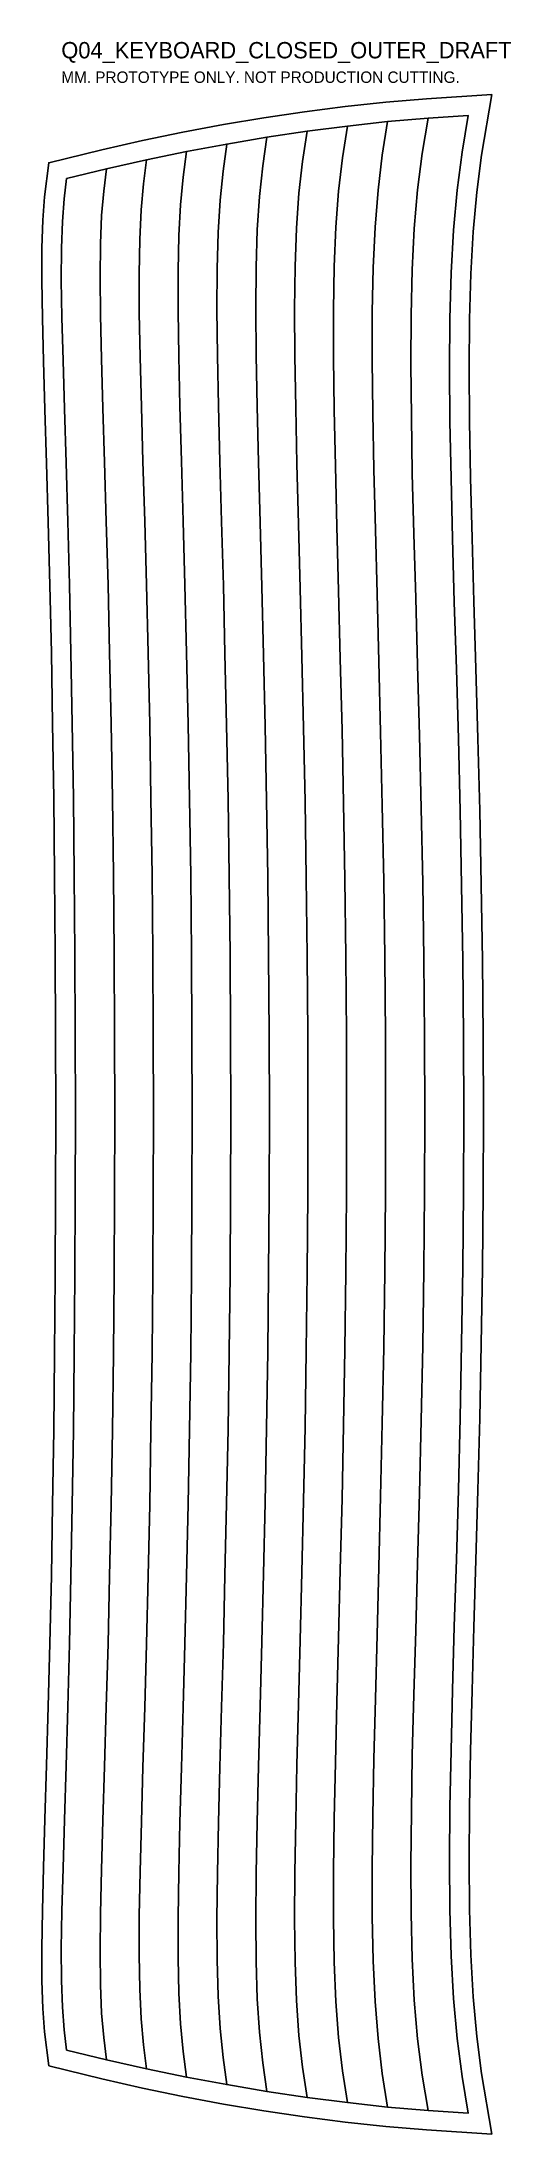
# Model space of a CAD drawing. Header units: millimetres. Extents: x -21 to 267, y -624 to 656.
import ezdxf

# ---------------------------------------------------------------- set-up
doc = ezdxf.new("R2010")
doc.units = ezdxf.units.MM
for name, color, linetype in [('CUT_DRAFT', 1, 'Continuous'), ('GRID_REFERENCE', 8, 'Continuous'), ('SEAM', 5, 'Continuous'), ('TEXT', 7, 'Continuous')]:
    doc.layers.add(name, color=color, linetype=linetype)

msp = doc.modelspace()

# ---------------------------------------------------------------- linework, layer by layer
at = {"layer": 'CUT_DRAFT'}
msp.add_lwpolyline([(-16.3, -581.9), (-18.8, -561), (-19.9, -546.7), (-20.5, -529.8), (-20.6, -510), (-20.2, -486.9), (-19.5, -460.6), (-18.7, -430.9), (-17.7, -398), (-16.6, -362.1), (-15.6, -323.5), (-14.7, -282.2), (-13.9, -238.7), (-13.2, -193.3), (-12.7, -146.4), (-12.3, -98.3), (-12.1, -49.3), (-12, 0), (-12.1, 49.3), (-12.3, 98.3), (-12.7, 146.4), (-13.2, 193.3), (-13.9, 238.7), (-14.7, 282.2), (-15.6, 323.5), (-16.6, 362.1), (-17.7, 398), (-18.7, 430.9), (-19.5, 460.6), (-20.2, 486.9), (-20.6, 510), (-20.5, 529.8), (-19.9, 546.7), (-18.8, 561), (-16.3, 581.9), (16.3, 589.8), (41.1, 595.4), (65.8, 600.5), (90.6, 605.2), (115.4, 609.3), (140.3, 613.1), (165.2, 616.2), (190.1, 618.9), (215, 621), (254.9, 623.6), (248.6, 586.5), (245.7, 563.8), (243.6, 539.7), (242.1, 514), (241.3, 486.2), (241.1, 456.1), (241.3, 423.8), (242, 389.2), (242.9, 352.4), (244, 313.5), (245.2, 272.6), (246.5, 229.9), (247.6, 185.8), (248.5, 140.5), (249.3, 94.2), (249.7, 47.2), (249.9, 0), (249.7, -47.2), (249.3, -94.2), (248.5, -140.5), (247.6, -185.8), (246.5, -229.9), (245.2, -272.6), (244, -313.5), (242.9, -352.4), (242, -389.2), (241.3, -423.8), (241.1, -456.1), (241.3, -486.2), (242.1, -514), (243.6, -539.7), (245.7, -563.8), (248.6, -586.5), (254.9, -623.6), (215, -621), (190.1, -618.9), (165.2, -616.2), (140.3, -613.1), (115.4, -609.3), (90.6, -605.2), (65.8, -600.5), (41.1, -595.4), (16.3, -589.8), (-16.3, -581.9)], close=True, dxfattribs=at)
at = {"layer": 'GRID_REFERENCE'}
for points in [[(166.6, -604.3), (163.5, -584.9), (161.1, -564.5), (159.5, -542.5), (158.5, -518.4), (158, -491.8), (158.1, -462.7), (158.5, -430.8), (159.2, -396.4), (160.1, -359.4), (161.2, -320.1), (162.2, -278.6), (163.3, -235.2), (164.2, -190.2), (165, -143.8), (165.6, -96.5), (166, -48.4), (166.1, 0), (166, 48.4), (165.6, 96.5), (165, 143.8), (164.2, 190.2), (163.3, 235.2), (162.2, 278.6), (161.2, 320.1), (160.1, 359.4), (159.2, 396.4), (158.5, 430.8), (158.1, 462.7), (158, 491.8), (158.5, 518.4), (159.5, 542.5), (161.1, 564.5), (163.5, 584.9), (166.6, 604.3)], [(191.2, -607), (187.9, -586.6), (185.3, -565.2), (183.5, -542.4), (182.3, -517.7), (181.8, -490.6), (181.7, -461.1), (182.1, -429), (182.8, -394.4), (183.7, -357.4), (184.7, -318.2), (185.8, -276.8), (186.9, -233.6), (187.9, -188.9), (188.8, -142.8), (189.4, -95.8), (189.8, -48), (189.9, 0), (189.8, 48), (189.4, 95.8), (188.8, 142.8), (187.9, 188.9), (186.9, 233.6), (185.8, 276.8), (184.7, 318.2), (183.7, 357.4), (182.8, 394.4), (182.1, 429), (181.7, 461.1), (181.8, 490.6), (182.3, 517.7), (183.5, 542.4), (185.3, 565.2), (187.9, 586.6), (191.2, 607)], [(215.9, -609.1), (212.3, -587.6), (209.5, -565.4), (207.5, -541.7), (206.2, -516.3), (205.5, -488.7), (205.4, -458.8), (205.7, -426.5), (206.3, -391.8), (207.3, -354.9), (208.4, -315.7), (209.5, -274.6), (210.7, -231.7), (211.8, -187.3), (212.7, -141.6), (213.4, -94.9), (213.8, -47.6), (213.9, 0), (213.8, 47.6), (213.4, 94.9), (212.7, 141.6), (211.8, 187.3), (210.7, 231.7), (209.5, 274.6), (208.4, 315.7), (207.3, 354.9), (206.3, 391.8), (205.7, 426.5), (205.4, 458.8), (205.5, 488.7), (206.2, 516.3), (207.5, 541.7), (209.5, 565.4), (212.3, 587.6), (215.9, 609.1)], [(240.5, -610.7), (236.8, -588.3), (233.8, -565.1), (231.6, -540.6), (230.1, -514.5), (229.3, -486.4), (229.1, -456.1), (229.3, -423.7), (230, -389), (230.9, -352.1), (232, -313.1), (233.3, -272.2), (234.5, -229.6), (235.6, -185.5), (236.5, -140.2), (237.3, -94), (237.7, -47.2), (237.9, 0), (237.7, 47.2), (237.3, 94), (236.5, 140.2), (235.6, 185.5), (234.5, 229.6), (233.3, 272.2), (232, 313.1), (230.9, 352.1), (230, 389), (229.3, 423.7), (229.1, 456.1), (229.3, 486.4), (230.1, 514.5), (231.6, 540.6), (233.8, 565.1), (236.8, 588.3), (240.5, 610.7)], [(68.1, -588.7), (66, -573.1), (64.4, -556.2), (63.4, -537.3), (62.9, -515.7), (62.9, -491.2), (63.3, -463.7), (64, -433), (65, -399.3), (66, -362.8), (67.1, -323.7), (68.1, -282.1), (69.1, -238.4), (69.9, -193), (70.6, -146), (71.1, -98), (71.4, -49.2), (71.5, 0), (71.4, 49.2), (71.1, 98), (70.6, 146), (69.9, 193), (69.1, 238.4), (68.1, 282.1), (67.1, 323.7), (66, 362.8), (65, 399.3), (64, 433), (63.3, 463.7), (62.9, 491.2), (62.9, 515.7), (63.4, 537.3), (64.4, 556.2), (66, 573.1), (68.1, 588.7)], [(92.7, -593.3), (90.4, -576.7), (88.6, -559), (87.4, -539.3), (86.8, -517.1), (86.7, -492.1), (87, -464.1), (87.6, -433.1), (88.5, -399.2), (89.5, -362.5), (90.6, -323.3), (91.6, -281.7), (92.6, -238), (93.5, -192.6), (94.2, -145.7), (94.7, -97.8), (95, -49.1), (95.1, 0), (95, 49.1), (94.7, 97.8), (94.2, 145.7), (93.5, 192.6), (92.6, 238), (91.6, 281.7), (90.6, 323.3), (89.5, 362.5), (88.5, 399.2), (87.6, 433.1), (87, 464.1), (86.7, 492.1), (86.8, 517.1), (87.4, 539.3), (88.6, 559), (90.4, 576.7), (92.7, 593.3)], [(117.3, -597.5), (114.7, -579.9), (112.8, -561.3), (111.4, -540.8), (110.7, -518), (110.5, -492.5), (110.7, -464.1), (111.3, -432.8), (112.1, -398.7), (113.1, -361.9), (114.1, -322.6), (115.2, -281), (116.2, -237.4), (117, -192), (117.8, -145.3), (118.3, -97.4), (118.6, -48.9), (118.8, 0), (118.6, 48.9), (118.3, 97.4), (117.8, 145.3), (117, 192), (116.2, 237.4), (115.2, 281), (114.1, 322.6), (113.1, 361.9), (112.1, 398.7), (111.3, 432.8), (110.7, 464.1), (110.5, 492.5), (110.7, 518), (111.4, 540.8), (112.8, 561.3), (114.7, 579.9), (117.3, 597.5)], [(141.9, -601.2), (139.1, -582.7), (136.9, -563.2), (135.4, -541.9), (134.6, -518.4), (134.2, -492.4), (134.4, -463.6), (134.9, -432.1), (135.6, -397.8), (136.6, -360.9), (137.6, -321.5), (138.7, -280), (139.7, -236.4), (140.6, -191.2), (141.4, -144.6), (141.9, -97), (142.3, -48.7), (142.4, 0), (142.3, 48.7), (141.9, 97), (141.4, 144.6), (140.6, 191.2), (139.7, 236.4), (138.7, 280), (137.6, 321.5), (136.6, 360.9), (135.6, 397.8), (134.9, 432.1), (134.4, 463.6), (134.2, 492.4), (134.6, 518.4), (135.4, 541.9), (136.9, 563.2), (139.1, 582.7), (141.9, 601.2)], [(19.1, -578.1), (17.4, -564.5), (16.1, -549.6), (15.4, -532.3), (15.2, -512), (15.4, -488.6), (16, -461.9), (16.8, -431.9), (17.9, -398.7), (18.9, -362.6), (20, -323.7), (21, -282.4), (21.9, -238.8), (22.7, -193.3), (23.3, -146.4), (23.7, -98.2), (24, -49.3), (24.1, 0), (24, 49.3), (23.7, 98.2), (23.3, 146.4), (22.7, 193.3), (21.9, 238.8), (21, 282.4), (20, 323.7), (18.9, 362.6), (17.9, 398.7), (16.8, 431.9), (16, 461.9), (15.4, 488.6), (15.2, 512), (15.4, 532.3), (16.1, 549.6), (17.4, 564.5), (19.1, 578.1)], [(43.6, -583.6), (41.7, -569), (40.3, -553.1), (39.4, -534.9), (39, -514), (39.1, -490.1), (39.6, -462.9), (40.4, -432.6), (41.4, -399.2), (42.5, -362.8), (43.5, -323.8), (44.6, -282.3), (45.5, -238.7), (46.3, -193.2), (47, -146.2), (47.4, -98.1), (47.7, -49.3), (47.8, 0), (47.7, 49.3), (47.4, 98.1), (47, 146.2), (46.3, 193.2), (45.5, 238.7), (44.6, 282.3), (43.5, 323.8), (42.5, 362.8), (41.4, 399.2), (40.4, 432.6), (39.6, 462.9), (39.1, 490.1), (39, 514), (39.4, 534.9), (40.3, 553.1), (41.7, 569), (43.6, 583.6)], [(-5.4, -572.2), (-6.8, -559.9), (-7.9, -546), (-8.5, -529.6), (-8.6, -510.1), (-8.2, -487.2), (-7.5, -460.9), (-6.7, -431.3), (-5.7, -398.4), (-4.6, -362.5), (-3.6, -323.7), (-2.7, -282.5), (-1.9, -238.9), (-1.2, -193.5), (-0.7, -146.5), (-0.3, -98.3), (-0.1, -49.4), (0, 0), (-0.1, 49.4), (-0.3, 98.3), (-0.7, 146.5), (-1.2, 193.5), (-1.9, 238.9), (-2.7, 282.5), (-3.6, 323.7), (-4.6, 362.5), (-5.7, 398.4), (-6.7, 431.3), (-7.5, 460.9), (-8.2, 487.2), (-8.6, 510.1), (-8.5, 529.6), (-7.9, 546), (-6.8, 559.9), (-5.4, 572.2)]]:
    msp.add_lwpolyline(points, dxfattribs=at)
at = {"layer": 'SEAM'}
msp.add_lwpolyline([(-5.4, -572.2), (19.1, -578.1), (43.6, -583.6), (68.1, -588.7), (92.7, -593.3), (117.3, -597.5), (141.9, -601.2), (166.6, -604.3), (191.2, -607), (215.9, -609.1), (240.5, -610.7), (236.8, -588.3), (233.8, -565.1), (231.6, -540.6), (230.1, -514.5), (229.3, -486.4), (229.1, -456.1), (229.3, -423.7), (230, -389), (230.9, -352.1), (232, -313.1), (233.3, -272.2), (234.5, -229.6), (235.6, -185.5), (236.5, -140.2), (237.3, -94), (237.7, -47.2), (237.9, 0), (237.7, 47.2), (237.3, 94), (236.5, 140.2), (235.6, 185.5), (234.5, 229.6), (233.3, 272.2), (232, 313.1), (230.9, 352.1), (230, 389), (229.3, 423.7), (229.1, 456.1), (229.3, 486.4), (230.1, 514.5), (231.6, 540.6), (233.8, 565.1), (236.8, 588.3), (240.5, 610.7), (215.9, 609.1), (191.2, 607), (166.6, 604.3), (141.9, 601.2), (117.3, 597.5), (92.7, 593.3), (68.1, 588.7), (43.6, 583.6), (19.1, 578.1), (-5.4, 572.2), (-6.8, 559.9), (-7.9, 546), (-8.5, 529.6), (-8.6, 510.1), (-8.2, 487.2), (-7.5, 460.9), (-6.7, 431.3), (-5.7, 398.4), (-4.6, 362.5), (-3.6, 323.7), (-2.7, 282.5), (-1.9, 238.9), (-1.2, 193.5), (-0.7, 146.5), (-0.3, 98.3), (-0.1, 49.4), (0, 0), (-0.1, -49.4), (-0.3, -98.3), (-0.7, -146.5), (-1.2, -193.5), (-1.9, -238.9), (-2.7, -282.5), (-3.6, -323.7), (-4.6, -362.5), (-5.7, -398.4), (-6.7, -431.3), (-7.5, -460.9), (-8.2, -487.2), (-8.6, -510.1), (-8.5, -529.6), (-7.9, -546), (-6.8, -559.9)], close=True, dxfattribs=at)

# ---------------------------------------------------------------- texts
at = {"layer": 'TEXT'}
for s, height, p in [('Q04_KEYBOARD_CLOSED_OUTER_DRAFT', 10, (-8.6, 645.7)), ('MM. PROTOTYPE ONLY. NOT PRODUCTION CUTTING.', 7, (-8.6, 630.7))]:
    msp.add_text(s, height=height, dxfattribs=at).set_placement(p)

doc.saveas('drawing.dxf')
